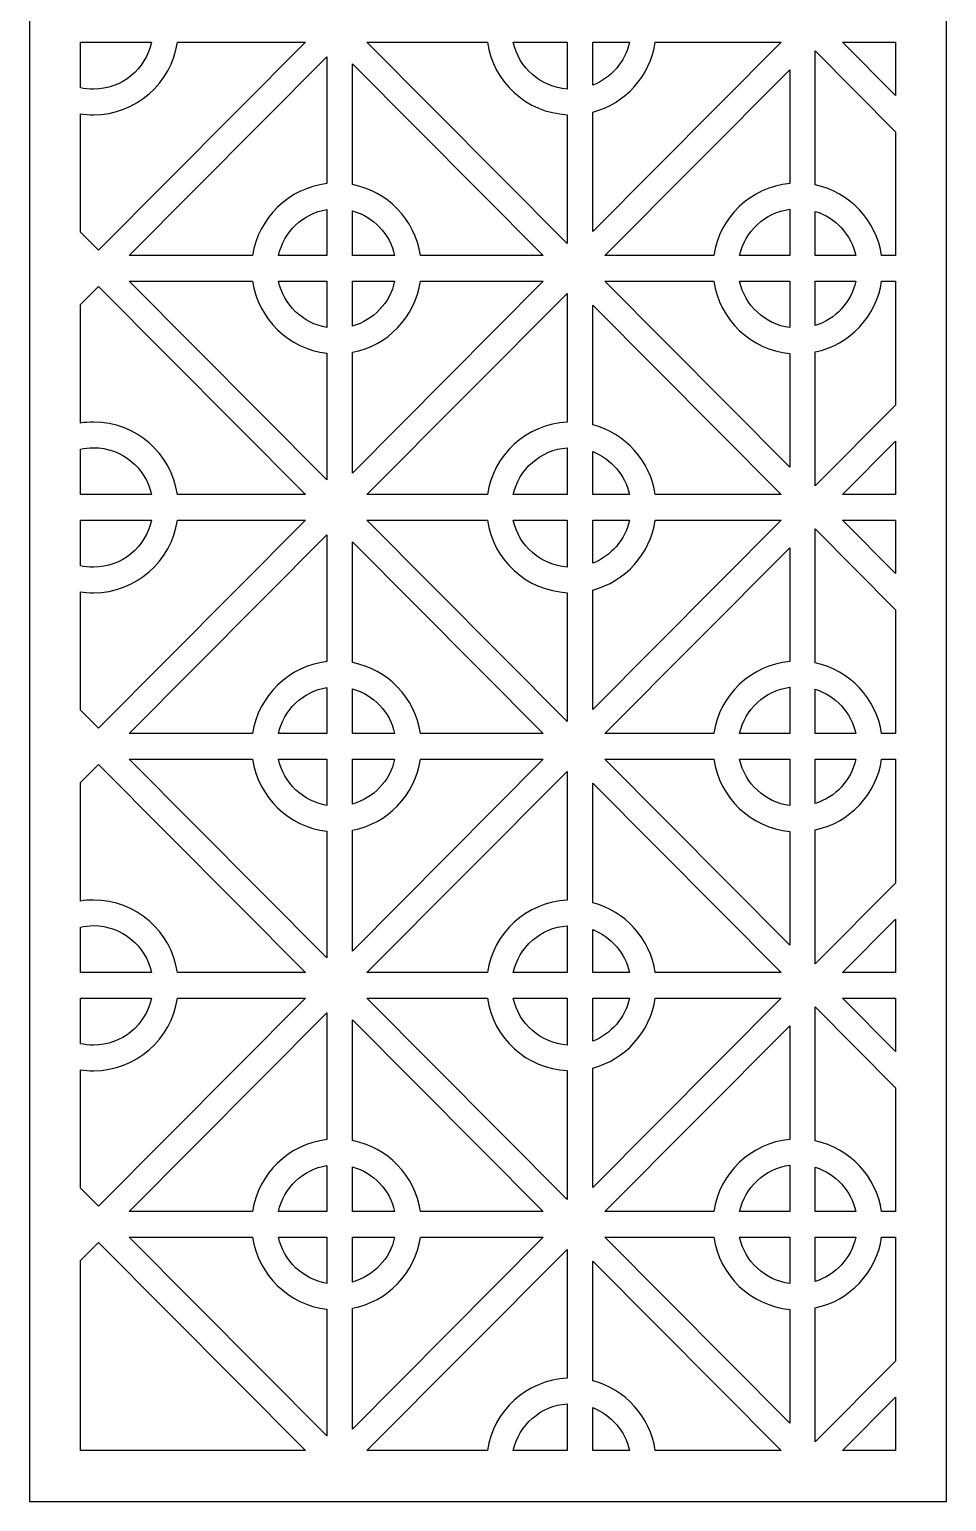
# Model space of a CAD drawing. Header units: centimetres. Extents: x -8.5 to 0.2, y -11.2 to 12.7.
# Drawn here: x -3.7 to 0.19, y -11.21 to -4.96 of the extents above; entities that cross this region are included whole.
import ezdxf

# ---------------------------------------------------------------- set-up
doc = ezdxf.new("R2010")
doc.units = ezdxf.units.CM
doc.header["$MEASUREMENT"] = 0
doc.layers.add('layer 1', color=7, linetype='Continuous')

msp = doc.modelspace()

# ---------------------------------------------------------------- linework, layer by layer
at = {"layer": 'layer 1', "color": 114}
for points, knots in [([(-3.70413, -11.21428), (-3.70413, -11.21428), (-3.70413, 12.68389), (-3.70413, 12.68389), (-3.70413, 12.68389), (-3.70413, 12.68389), (0.19466, 12.68389), (0.19466, 12.68389), (0.19466, 12.68389), (0.19466, 12.68389), (0.19466, -11.21428), (0.19466, -11.21428), (0.19466, -11.21428), (0.19466, -11.21428), (-3.70413, -11.21428), (-3.70413, -11.21428)], [0, 0, 0, 0, 0.2, 0.2, 0.2, 0.2, 0.4, 0.4, 0.4, 0.4, 0.6, 0.6, 0.6, 0.6, 1, 1, 1, 1]), ([(-3.18511, -5.01328), (-3.18511, -5.01328), (-3.48753, -5.01328), (-3.48753, -5.01328), (-3.48753, -5.01328), (-3.48753, -5.01328), (-3.48753, -5.20656), (-3.48753, -5.20656), (-3.48753, -5.20656), (-3.46965, -5.2106), (-3.45106, -5.21273), (-3.43198, -5.21273), (-3.43198, -5.21273), (-3.31103, -5.21273), (-3.20991, -5.12732), (-3.18511, -5.01328)], [0, 0, 0, 0, 0.2, 0.2, 0.2, 0.2, 0.4, 0.4, 0.4, 0.4, 0.6, 0.6, 0.6, 0.6, 1, 1, 1, 1]), ([(-3.48753, -5.82058), (-3.48753, -5.82058), (-3.41104, -5.89743), (-3.41104, -5.89743), (-3.41104, -5.89743), (-3.41104, -5.89743), (-2.5309, -5.01328), (-2.5309, -5.01328), (-2.5309, -5.01328), (-2.5309, -5.01328), (-3.07502, -5.01328), (-3.07502, -5.01328), (-3.07502, -5.01328), (-3.10116, -5.18773), (-3.25104, -5.32153), (-3.43198, -5.32153), (-3.43198, -5.32153), (-3.45087, -5.32153), (-3.46942, -5.32007), (-3.48753, -5.31726), (-3.48753, -5.31726), (-3.48753, -5.31726), (-3.48753, -5.82058), (-3.48753, -5.82058)], [0, 0, 0, 0, 0.1428571, 0.1428571, 0.1428571, 0.1428571, 0.2857143, 0.2857143, 0.2857143, 0.2857143, 0.4285714, 0.4285714, 0.4285714, 0.4285714, 0.5714286, 0.5714286, 0.5714286, 0.5714286, 0.7142857, 0.7142857, 0.7142857, 0.7142857, 1, 1, 1, 1]), ([(-1.75745, -5.01328), (-1.75745, -5.01328), (-2.26923, -5.01328), (-2.26923, -5.01328), (-2.26923, -5.01328), (-2.26923, -5.01328), (-1.41796, -5.86845), (-1.41796, -5.86845), (-1.41796, -5.86845), (-1.41796, -5.86845), (-1.41796, -5.3211), (-1.41796, -5.3211), (-1.41796, -5.3211), (-1.591, -5.31282), (-1.73216, -5.18209), (-1.75745, -5.01328)], [0, 0, 0, 0, 0.2, 0.2, 0.2, 0.2, 0.4, 0.4, 0.4, 0.4, 0.6, 0.6, 0.6, 0.6, 1, 1, 1, 1]), ([(-1.41796, -5.01328), (-1.41796, -5.01328), (-1.64736, -5.01328), (-1.64736, -5.01328), (-1.64736, -5.01328), (-1.62376, -5.12178), (-1.53108, -5.20436), (-1.41796, -5.21212), (-1.41796, -5.21212), (-1.41796, -5.21212), (-1.41796, -5.01328), (-1.41796, -5.01328)], [0, 0, 0, 0, 0.25, 0.25, 0.25, 0.25, 0.5, 0.5, 0.5, 0.5, 1, 1, 1, 1]), ([(-1.15363, -5.01328), (-1.15363, -5.01328), (-1.30966, -5.01328), (-1.30966, -5.01328), (-1.30966, -5.01328), (-1.30966, -5.01328), (-1.30966, -5.19582), (-1.30966, -5.19582), (-1.30966, -5.19582), (-1.23136, -5.16549), (-1.17186, -5.09713), (-1.15363, -5.01328)], [0, 0, 0, 0, 0.25, 0.25, 0.25, 0.25, 0.5, 0.5, 0.5, 0.5, 1, 1, 1, 1]), ([(-0.50897, -5.01328), (-0.50897, -5.01328), (-1.04354, -5.01328), (-1.04354, -5.01328), (-1.04354, -5.01328), (-1.06514, -5.15748), (-1.1713, -5.2739), (-1.30966, -5.30994), (-1.30966, -5.30994), (-1.30966, -5.30994), (-1.30966, -5.81762), (-1.30966, -5.81762), (-1.30966, -5.81762), (-1.30966, -5.81762), (-0.50897, -5.01328), (-0.50897, -5.01328)], [0, 0, 0, 0, 0.2, 0.2, 0.2, 0.2, 0.4, 0.4, 0.4, 0.4, 0.6, 0.6, 0.6, 0.6, 1, 1, 1, 1]), ([(-0.02194, -5.39353), (-0.02194, -5.39353), (-0.36357, -5.05034), (-0.36357, -5.05034), (-0.36357, -5.05034), (-0.36357, -5.05034), (-0.36357, -5.61955), (-0.36357, -5.61955), (-0.36357, -5.61955), (-0.21736, -5.65045), (-0.1037, -5.77024), (-0.08126, -5.92002), (-0.08126, -5.92002), (-0.08126, -5.92002), (-0.02194, -5.92002), (-0.02194, -5.92002), (-0.02194, -5.92002), (-0.02194, -5.92002), (-0.02194, -5.39353), (-0.02194, -5.39353)], [0, 0, 0, 0, 0.1666667, 0.1666667, 0.1666667, 0.1666667, 0.3333333, 0.3333333, 0.3333333, 0.3333333, 0.5, 0.5, 0.5, 0.5, 0.6666667, 0.6666667, 0.6666667, 0.6666667, 1, 1, 1, 1]), ([(-0.02194, -5.01328), (-0.02194, -5.01328), (-0.2473, -5.01328), (-0.2473, -5.01328), (-0.2473, -5.01328), (-0.2473, -5.01328), (-0.02194, -5.23967), (-0.02194, -5.23967), (-0.02194, -5.23967), (-0.02194, -5.23967), (-0.02194, -5.01328), (-0.02194, -5.01328)], [0, 0, 0, 0, 0.25, 0.25, 0.25, 0.25, 0.5, 0.5, 0.5, 0.5, 1, 1, 1, 1]), ([(-3.28036, -5.92002), (-3.28036, -5.92002), (-2.75537, -5.92002), (-2.75537, -5.92002), (-2.75537, -5.92002), (-2.73125, -5.75904), (-2.60176, -5.6327), (-2.43973, -5.61415), (-2.43973, -5.61415), (-2.43973, -5.61415), (-2.43973, -5.07555), (-2.43973, -5.07555), (-2.43973, -5.07555), (-2.43973, -5.07555), (-3.28036, -5.92002), (-3.28036, -5.92002)], [0, 0, 0, 0, 0.2, 0.2, 0.2, 0.2, 0.4, 0.4, 0.4, 0.4, 0.6, 0.6, 0.6, 0.6, 1, 1, 1, 1]), ([(-2.04146, -5.92002), (-2.04146, -5.92002), (-1.51978, -5.92002), (-1.51978, -5.92002), (-1.51978, -5.92002), (-1.51978, -5.92002), (-2.33143, -5.10465), (-2.33143, -5.10465), (-2.33143, -5.10465), (-2.33143, -5.10465), (-2.33143, -5.61803), (-2.33143, -5.61803), (-2.33143, -5.61803), (-2.18155, -5.64629), (-2.06429, -5.76763), (-2.04146, -5.92002)], [0, 0, 0, 0, 0.2, 0.2, 0.2, 0.2, 0.4, 0.4, 0.4, 0.4, 0.6, 0.6, 0.6, 0.6, 1, 1, 1, 1]), ([(-1.25843, -5.92002), (-1.25843, -5.92002), (-0.79517, -5.92002), (-0.79517, -5.92002), (-0.79517, -5.92002), (-0.77067, -5.75651), (-0.63746, -5.62874), (-0.47187, -5.61335), (-0.47187, -5.61335), (-0.47187, -5.61335), (-0.47187, -5.12986), (-0.47187, -5.12986), (-0.47187, -5.12986), (-0.47187, -5.12986), (-1.25843, -5.92002), (-1.25843, -5.92002)], [0, 0, 0, 0, 0.2, 0.2, 0.2, 0.2, 0.4, 0.4, 0.4, 0.4, 0.6, 0.6, 0.6, 0.6, 1, 1, 1, 1]), ([(-2.64528, -5.92002), (-2.64528, -5.92002), (-2.43973, -5.92002), (-2.43973, -5.92002), (-2.43973, -5.92002), (-2.43973, -5.92002), (-2.43973, -5.72396), (-2.43973, -5.72396), (-2.43973, -5.72396), (-2.54186, -5.74084), (-2.62336, -5.81924), (-2.64528, -5.92002)], [0, 0, 0, 0, 0.25, 0.25, 0.25, 0.25, 0.5, 0.5, 0.5, 0.5, 1, 1, 1, 1]), ([(-2.33143, -5.92002), (-2.33143, -5.92002), (-2.15155, -5.92002), (-2.15155, -5.92002), (-2.15155, -5.92002), (-2.1716, -5.82784), (-2.2415, -5.75439), (-2.33143, -5.7296), (-2.33143, -5.7296), (-2.33143, -5.7296), (-2.33143, -5.92002), (-2.33143, -5.92002)], [0, 0, 0, 0, 0.25, 0.25, 0.25, 0.25, 0.5, 0.5, 0.5, 0.5, 1, 1, 1, 1]), ([(-0.68507, -5.92002), (-0.68507, -5.92002), (-0.47187, -5.92002), (-0.47187, -5.92002), (-0.47187, -5.92002), (-0.47187, -5.92002), (-0.47187, -5.72281), (-0.47187, -5.72281), (-0.47187, -5.72281), (-0.57756, -5.73695), (-0.66262, -5.81674), (-0.68507, -5.92002)], [0, 0, 0, 0, 0.25, 0.25, 0.25, 0.25, 0.5, 0.5, 0.5, 0.5, 1, 1, 1, 1]), ([(-0.36357, -5.73183), (-0.36357, -5.73183), (-0.36357, -5.92002), (-0.36357, -5.92002), (-0.36357, -5.92002), (-0.36357, -5.92002), (-0.19135, -5.92002), (-0.19135, -5.92002), (-0.19135, -5.92002), (-0.21082, -5.83048), (-0.27733, -5.75859), (-0.36357, -5.73183)], [0, 0, 0, 0, 0.25, 0.25, 0.25, 0.25, 0.5, 0.5, 0.5, 0.5, 1, 1, 1, 1]), ([(-3.07502, -6.93555), (-3.07502, -6.93555), (-2.53079, -6.93555), (-2.53079, -6.93555), (-2.53079, -6.93555), (-2.53079, -6.93555), (-3.41104, -6.05129), (-3.41104, -6.05129), (-3.41104, -6.05129), (-3.41104, -6.05129), (-3.48753, -6.12813), (-3.48753, -6.12813), (-3.48753, -6.12813), (-3.48753, -6.12813), (-3.48753, -6.63157), (-3.48753, -6.63157), (-3.48753, -6.63157), (-3.46942, -6.62876), (-3.45087, -6.6273), (-3.43198, -6.6273), (-3.43198, -6.6273), (-3.25104, -6.6273), (-3.10116, -6.7611), (-3.07502, -6.93555)], [0, 0, 0, 0, 0.1428571, 0.1428571, 0.1428571, 0.1428571, 0.2857143, 0.2857143, 0.2857143, 0.2857143, 0.4285714, 0.4285714, 0.4285714, 0.4285714, 0.5714286, 0.5714286, 0.5714286, 0.5714286, 0.7142857, 0.7142857, 0.7142857, 0.7142857, 1, 1, 1, 1]), ([(-2.75537, -6.02881), (-2.75537, -6.02881), (-3.28025, -6.02881), (-3.28025, -6.02881), (-3.28025, -6.02881), (-3.28025, -6.02881), (-2.43973, -6.87317), (-2.43973, -6.87317), (-2.43973, -6.87317), (-2.43973, -6.87317), (-2.43973, -6.33468), (-2.43973, -6.33468), (-2.43973, -6.33468), (-2.60176, -6.31613), (-2.73125, -6.18979), (-2.75537, -6.02881)], [0, 0, 0, 0, 0.2, 0.2, 0.2, 0.2, 0.4, 0.4, 0.4, 0.4, 0.6, 0.6, 0.6, 0.6, 1, 1, 1, 1]), ([(-2.43973, -6.02881), (-2.43973, -6.02881), (-2.64528, -6.02881), (-2.64528, -6.02881), (-2.64528, -6.02881), (-2.62336, -6.12959), (-2.54186, -6.20799), (-2.43973, -6.22487), (-2.43973, -6.22487), (-2.43973, -6.22487), (-2.43973, -6.02881), (-2.43973, -6.02881)], [0, 0, 0, 0, 0.25, 0.25, 0.25, 0.25, 0.5, 0.5, 0.5, 0.5, 1, 1, 1, 1]), ([(-2.15155, -6.02881), (-2.15155, -6.02881), (-2.33143, -6.02881), (-2.33143, -6.02881), (-2.33143, -6.02881), (-2.33143, -6.02881), (-2.33143, -6.21923), (-2.33143, -6.21923), (-2.33143, -6.21923), (-2.2415, -6.19445), (-2.1716, -6.12099), (-2.15155, -6.02881)], [0, 0, 0, 0, 0.25, 0.25, 0.25, 0.25, 0.5, 0.5, 0.5, 0.5, 1, 1, 1, 1]), ([(-1.51989, -6.02881), (-1.51989, -6.02881), (-2.04146, -6.02881), (-2.04146, -6.02881), (-2.04146, -6.02881), (-2.06429, -6.1812), (-2.18155, -6.30254), (-2.33143, -6.33081), (-2.33143, -6.33081), (-2.33143, -6.33081), (-2.33143, -6.84406), (-2.33143, -6.84406), (-2.33143, -6.84406), (-2.33143, -6.84406), (-1.51989, -6.02881), (-1.51989, -6.02881)], [0, 0, 0, 0, 0.2, 0.2, 0.2, 0.2, 0.4, 0.4, 0.4, 0.4, 0.6, 0.6, 0.6, 0.6, 1, 1, 1, 1]), ([(-0.79517, -6.02881), (-0.79517, -6.02881), (-1.25832, -6.02881), (-1.25832, -6.02881), (-1.25832, -6.02881), (-1.25832, -6.02881), (-0.47187, -6.81886), (-0.47187, -6.81886), (-0.47187, -6.81886), (-0.47187, -6.81886), (-0.47187, -6.33548), (-0.47187, -6.33548), (-0.47187, -6.33548), (-0.63746, -6.32009), (-0.77067, -6.19232), (-0.79517, -6.02881)], [0, 0, 0, 0, 0.2, 0.2, 0.2, 0.2, 0.4, 0.4, 0.4, 0.4, 0.6, 0.6, 0.6, 0.6, 1, 1, 1, 1]), ([(-0.47187, -6.02881), (-0.47187, -6.02881), (-0.68508, -6.02881), (-0.68508, -6.02881), (-0.68508, -6.02881), (-0.66262, -6.13209), (-0.57756, -6.21188), (-0.47187, -6.22602), (-0.47187, -6.22602), (-0.47187, -6.22602), (-0.47187, -6.02881), (-0.47187, -6.02881)], [0, 0, 0, 0, 0.25, 0.25, 0.25, 0.25, 0.5, 0.5, 0.5, 0.5, 1, 1, 1, 1]), ([(-0.19135, -6.02881), (-0.19135, -6.02881), (-0.36357, -6.02881), (-0.36357, -6.02881), (-0.36357, -6.02881), (-0.36357, -6.02881), (-0.36357, -6.217), (-0.36357, -6.217), (-0.36357, -6.217), (-0.27734, -6.19024), (-0.21082, -6.11835), (-0.19135, -6.02881)], [0, 0, 0, 0, 0.25, 0.25, 0.25, 0.25, 0.5, 0.5, 0.5, 0.5, 1, 1, 1, 1]), ([(-0.02194, -6.02881), (-0.02194, -6.02881), (-0.08126, -6.02881), (-0.08126, -6.02881), (-0.08126, -6.02881), (-0.1037, -6.17859), (-0.21736, -6.29838), (-0.36357, -6.32928), (-0.36357, -6.32928), (-0.36357, -6.32928), (-0.36357, -6.89837), (-0.36357, -6.89837), (-0.36357, -6.89837), (-0.36357, -6.89837), (-0.02194, -6.55518), (-0.02194, -6.55518), (-0.02194, -6.55518), (-0.02194, -6.55518), (-0.02194, -6.02881), (-0.02194, -6.02881)], [0, 0, 0, 0, 0.1666667, 0.1666667, 0.1666667, 0.1666667, 0.3333333, 0.3333333, 0.3333333, 0.3333333, 0.5, 0.5, 0.5, 0.5, 0.6666667, 0.6666667, 0.6666667, 0.6666667, 1, 1, 1, 1]), ([(-2.26935, -6.93555), (-2.26935, -6.93555), (-1.75745, -6.93555), (-1.75745, -6.93555), (-1.75745, -6.93555), (-1.73216, -6.76674), (-1.591, -6.63601), (-1.41796, -6.62773), (-1.41796, -6.62773), (-1.41796, -6.62773), (-1.41796, -6.08027), (-1.41796, -6.08027), (-1.41796, -6.08027), (-1.41796, -6.08027), (-2.26935, -6.93555), (-2.26935, -6.93555)], [0, 0, 0, 0, 0.2, 0.2, 0.2, 0.2, 0.4, 0.4, 0.4, 0.4, 0.6, 0.6, 0.6, 0.6, 1, 1, 1, 1]), ([(-1.04354, -6.93555), (-1.04354, -6.93555), (-0.50886, -6.93555), (-0.50886, -6.93555), (-0.50886, -6.93555), (-0.50886, -6.93555), (-1.30966, -6.1311), (-1.30966, -6.1311), (-1.30966, -6.1311), (-1.30966, -6.1311), (-1.30966, -6.63889), (-1.30966, -6.63889), (-1.30966, -6.63889), (-1.1713, -6.67493), (-1.06514, -6.79135), (-1.04354, -6.93555)], [0, 0, 0, 0, 0.2, 0.2, 0.2, 0.2, 0.4, 0.4, 0.4, 0.4, 0.6, 0.6, 0.6, 0.6, 1, 1, 1, 1]), ([(-3.48753, -6.93555), (-3.48753, -6.93555), (-3.18511, -6.93555), (-3.18511, -6.93555), (-3.18511, -6.93555), (-3.20991, -6.82151), (-3.31103, -6.73609), (-3.43198, -6.73609), (-3.43198, -6.73609), (-3.45106, -6.73609), (-3.46965, -6.73824), (-3.48753, -6.74227), (-3.48753, -6.74227), (-3.48753, -6.74227), (-3.48753, -6.93555), (-3.48753, -6.93555)], [0, 0, 0, 0, 0.2, 0.2, 0.2, 0.2, 0.4, 0.4, 0.4, 0.4, 0.6, 0.6, 0.6, 0.6, 1, 1, 1, 1]), ([(-1.64736, -6.93555), (-1.64736, -6.93555), (-1.41796, -6.93555), (-1.41796, -6.93555), (-1.41796, -6.93555), (-1.41796, -6.93555), (-1.41796, -6.73671), (-1.41796, -6.73671), (-1.41796, -6.73671), (-1.53108, -6.74447), (-1.62376, -6.82704), (-1.64736, -6.93555)], [0, 0, 0, 0, 0.25, 0.25, 0.25, 0.25, 0.5, 0.5, 0.5, 0.5, 1, 1, 1, 1]), ([(-1.30966, -6.93555), (-1.30966, -6.93555), (-1.15363, -6.93555), (-1.15363, -6.93555), (-1.15363, -6.93555), (-1.17187, -6.8517), (-1.23136, -6.78334), (-1.30966, -6.75301), (-1.30966, -6.75301), (-1.30966, -6.75301), (-1.30966, -6.93555), (-1.30966, -6.93555)], [0, 0, 0, 0, 0.25, 0.25, 0.25, 0.25, 0.5, 0.5, 0.5, 0.5, 1, 1, 1, 1]), ([(-0.02194, -6.70904), (-0.02194, -6.70904), (-0.24741, -6.93555), (-0.24741, -6.93555), (-0.24741, -6.93555), (-0.24741, -6.93555), (-0.02194, -6.93555), (-0.02194, -6.93555), (-0.02194, -6.93555), (-0.02194, -6.93555), (-0.02194, -6.70904), (-0.02194, -6.70904)], [0, 0, 0, 0, 0.25, 0.25, 0.25, 0.25, 0.5, 0.5, 0.5, 0.5, 1, 1, 1, 1]), ([(-3.18511, -7.04434), (-3.18511, -7.04434), (-3.48753, -7.04434), (-3.48753, -7.04434), (-3.48753, -7.04434), (-3.48753, -7.04434), (-3.48753, -7.23763), (-3.48753, -7.23763), (-3.48753, -7.23763), (-3.46965, -7.24166), (-3.45106, -7.2438), (-3.43198, -7.2438), (-3.43198, -7.2438), (-3.31103, -7.2438), (-3.20991, -7.15839), (-3.18511, -7.04434)], [0, 0, 0, 0, 0.2, 0.2, 0.2, 0.2, 0.4, 0.4, 0.4, 0.4, 0.6, 0.6, 0.6, 0.6, 1, 1, 1, 1]), ([(-3.48753, -7.85175), (-3.48753, -7.85175), (-3.41104, -7.9286), (-3.41104, -7.9286), (-3.41104, -7.9286), (-3.41104, -7.9286), (-2.5308, -7.04434), (-2.5308, -7.04434), (-2.5308, -7.04434), (-2.5308, -7.04434), (-3.07502, -7.04434), (-3.07502, -7.04434), (-3.07502, -7.04434), (-3.10116, -7.2188), (-3.25104, -7.3526), (-3.43198, -7.3526), (-3.43198, -7.3526), (-3.45087, -7.3526), (-3.46942, -7.35114), (-3.48753, -7.34832), (-3.48753, -7.34832), (-3.48753, -7.34832), (-3.48753, -7.85175), (-3.48753, -7.85175)], [0, 0, 0, 0, 0.1428571, 0.1428571, 0.1428571, 0.1428571, 0.2857143, 0.2857143, 0.2857143, 0.2857143, 0.4285714, 0.4285714, 0.4285714, 0.4285714, 0.5714286, 0.5714286, 0.5714286, 0.5714286, 0.7142857, 0.7142857, 0.7142857, 0.7142857, 1, 1, 1, 1]), ([(-1.75745, -7.04434), (-1.75745, -7.04434), (-2.26934, -7.04434), (-2.26934, -7.04434), (-2.26934, -7.04434), (-2.26934, -7.04434), (-1.41796, -7.89961), (-1.41796, -7.89961), (-1.41796, -7.89961), (-1.41796, -7.89961), (-1.41796, -7.35217), (-1.41796, -7.35217), (-1.41796, -7.35217), (-1.591, -7.34388), (-1.73216, -7.21315), (-1.75745, -7.04434)], [0, 0, 0, 0, 0.2, 0.2, 0.2, 0.2, 0.4, 0.4, 0.4, 0.4, 0.6, 0.6, 0.6, 0.6, 1, 1, 1, 1]), ([(-1.41796, -7.04434), (-1.41796, -7.04434), (-1.64736, -7.04434), (-1.64736, -7.04434), (-1.64736, -7.04434), (-1.62376, -7.15285), (-1.53108, -7.23543), (-1.41796, -7.24319), (-1.41796, -7.24319), (-1.41796, -7.24319), (-1.41796, -7.04434), (-1.41796, -7.04434)], [0, 0, 0, 0, 0.25, 0.25, 0.25, 0.25, 0.5, 0.5, 0.5, 0.5, 1, 1, 1, 1]), ([(-1.15363, -7.04434), (-1.15363, -7.04434), (-1.30966, -7.04434), (-1.30966, -7.04434), (-1.30966, -7.04434), (-1.30966, -7.04434), (-1.30966, -7.22688), (-1.30966, -7.22688), (-1.30966, -7.22688), (-1.23136, -7.19656), (-1.17186, -7.12819), (-1.15363, -7.04434)], [0, 0, 0, 0, 0.25, 0.25, 0.25, 0.25, 0.5, 0.5, 0.5, 0.5, 1, 1, 1, 1]), ([(-0.50887, -7.04434), (-0.50887, -7.04434), (-1.04354, -7.04434), (-1.04354, -7.04434), (-1.04354, -7.04434), (-1.06514, -7.18855), (-1.1713, -7.30497), (-1.30966, -7.34101), (-1.30966, -7.34101), (-1.30966, -7.34101), (-1.30966, -7.84879), (-1.30966, -7.84879), (-1.30966, -7.84879), (-1.30966, -7.84879), (-0.50887, -7.04434), (-0.50887, -7.04434)], [0, 0, 0, 0, 0.2, 0.2, 0.2, 0.2, 0.4, 0.4, 0.4, 0.4, 0.6, 0.6, 0.6, 0.6, 1, 1, 1, 1]), ([(-0.02194, -7.04434), (-0.02194, -7.04434), (-0.2474, -7.04434), (-0.2474, -7.04434), (-0.2474, -7.04434), (-0.2474, -7.04434), (-0.02194, -7.27084), (-0.02194, -7.27084), (-0.02194, -7.27084), (-0.02194, -7.27084), (-0.02194, -7.04434), (-0.02194, -7.04434)], [0, 0, 0, 0, 0.25, 0.25, 0.25, 0.25, 0.5, 0.5, 0.5, 0.5, 1, 1, 1, 1]), ([(-3.28026, -7.95108), (-3.28026, -7.95108), (-2.75537, -7.95108), (-2.75537, -7.95108), (-2.75537, -7.95108), (-2.73125, -7.7901), (-2.60176, -7.66377), (-2.43973, -7.64521), (-2.43973, -7.64521), (-2.43973, -7.64521), (-2.43973, -7.10672), (-2.43973, -7.10672), (-2.43973, -7.10672), (-2.43973, -7.10672), (-3.28026, -7.95108), (-3.28026, -7.95108)], [0, 0, 0, 0, 0.2, 0.2, 0.2, 0.2, 0.4, 0.4, 0.4, 0.4, 0.6, 0.6, 0.6, 0.6, 1, 1, 1, 1]), ([(-0.02194, -7.4247), (-0.02194, -7.4247), (-0.36357, -7.08151), (-0.36357, -7.08151), (-0.36357, -7.08151), (-0.36357, -7.08151), (-0.36357, -7.65062), (-0.36357, -7.65062), (-0.36357, -7.65062), (-0.21736, -7.68151), (-0.1037, -7.80131), (-0.08126, -7.95108), (-0.08126, -7.95108), (-0.08126, -7.95108), (-0.02194, -7.95108), (-0.02194, -7.95108), (-0.02194, -7.95108), (-0.02194, -7.95108), (-0.02194, -7.4247), (-0.02194, -7.4247)], [0, 0, 0, 0, 0.1666667, 0.1666667, 0.1666667, 0.1666667, 0.3333333, 0.3333333, 0.3333333, 0.3333333, 0.5, 0.5, 0.5, 0.5, 0.6666667, 0.6666667, 0.6666667, 0.6666667, 1, 1, 1, 1]), ([(-2.04146, -7.95108), (-2.04146, -7.95108), (-1.51988, -7.95108), (-1.51988, -7.95108), (-1.51988, -7.95108), (-1.51988, -7.95108), (-2.33143, -7.13582), (-2.33143, -7.13582), (-2.33143, -7.13582), (-2.33143, -7.13582), (-2.33143, -7.64909), (-2.33143, -7.64909), (-2.33143, -7.64909), (-2.18155, -7.67736), (-2.06429, -7.7987), (-2.04146, -7.95108)], [0, 0, 0, 0, 0.2, 0.2, 0.2, 0.2, 0.4, 0.4, 0.4, 0.4, 0.6, 0.6, 0.6, 0.6, 1, 1, 1, 1]), ([(-1.25833, -7.95108), (-1.25833, -7.95108), (-0.79517, -7.95108), (-0.79517, -7.95108), (-0.79517, -7.95108), (-0.77067, -7.78757), (-0.63746, -7.6598), (-0.47187, -7.64441), (-0.47187, -7.64441), (-0.47187, -7.64441), (-0.47187, -7.16103), (-0.47187, -7.16103), (-0.47187, -7.16103), (-0.47187, -7.16103), (-1.25833, -7.95108), (-1.25833, -7.95108)], [0, 0, 0, 0, 0.2, 0.2, 0.2, 0.2, 0.4, 0.4, 0.4, 0.4, 0.6, 0.6, 0.6, 0.6, 1, 1, 1, 1]), ([(-2.64528, -7.95108), (-2.64528, -7.95108), (-2.43973, -7.95108), (-2.43973, -7.95108), (-2.43973, -7.95108), (-2.43973, -7.95108), (-2.43973, -7.75503), (-2.43973, -7.75503), (-2.43973, -7.75503), (-2.54186, -7.77191), (-2.62336, -7.85031), (-2.64528, -7.95108)], [0, 0, 0, 0, 0.25, 0.25, 0.25, 0.25, 0.5, 0.5, 0.5, 0.5, 1, 1, 1, 1]), ([(-0.68507, -7.95108), (-0.68507, -7.95108), (-0.47187, -7.95108), (-0.47187, -7.95108), (-0.47187, -7.95108), (-0.47187, -7.95108), (-0.47187, -7.75388), (-0.47187, -7.75388), (-0.47187, -7.75388), (-0.57756, -7.76801), (-0.66262, -7.8478), (-0.68507, -7.95108)], [0, 0, 0, 0, 0.25, 0.25, 0.25, 0.25, 0.5, 0.5, 0.5, 0.5, 1, 1, 1, 1]), ([(-2.33143, -7.95108), (-2.33143, -7.95108), (-2.15155, -7.95108), (-2.15155, -7.95108), (-2.15155, -7.95108), (-2.1716, -7.85891), (-2.2415, -7.78545), (-2.33143, -7.76067), (-2.33143, -7.76067), (-2.33143, -7.76067), (-2.33143, -7.95108), (-2.33143, -7.95108)], [0, 0, 0, 0, 0.25, 0.25, 0.25, 0.25, 0.5, 0.5, 0.5, 0.5, 1, 1, 1, 1]), ([(-0.36357, -7.7629), (-0.36357, -7.7629), (-0.36357, -7.95108), (-0.36357, -7.95108), (-0.36357, -7.95108), (-0.36357, -7.95108), (-0.19135, -7.95108), (-0.19135, -7.95108), (-0.19135, -7.95108), (-0.21082, -7.86154), (-0.27733, -7.78965), (-0.36357, -7.7629)], [0, 0, 0, 0, 0.25, 0.25, 0.25, 0.25, 0.5, 0.5, 0.5, 0.5, 1, 1, 1, 1]), ([(-2.75537, -8.05988), (-2.75537, -8.05988), (-3.28035, -8.05988), (-3.28035, -8.05988), (-3.28035, -8.05988), (-3.28035, -8.05988), (-2.43973, -8.90434), (-2.43973, -8.90434), (-2.43973, -8.90434), (-2.43973, -8.90434), (-2.43973, -8.36575), (-2.43973, -8.36575), (-2.43973, -8.36575), (-2.60176, -8.34719), (-2.73125, -8.22086), (-2.75537, -8.05988)], [0, 0, 0, 0, 0.2, 0.2, 0.2, 0.2, 0.4, 0.4, 0.4, 0.4, 0.6, 0.6, 0.6, 0.6, 1, 1, 1, 1]), ([(-2.43973, -8.05988), (-2.43973, -8.05988), (-2.64528, -8.05988), (-2.64528, -8.05988), (-2.64528, -8.05988), (-2.62336, -8.16065), (-2.54186, -8.23905), (-2.43973, -8.25594), (-2.43973, -8.25594), (-2.43973, -8.25594), (-2.43973, -8.05988), (-2.43973, -8.05988)], [0, 0, 0, 0, 0.25, 0.25, 0.25, 0.25, 0.5, 0.5, 0.5, 0.5, 1, 1, 1, 1]), ([(-2.15155, -8.05988), (-2.15155, -8.05988), (-2.33143, -8.05988), (-2.33143, -8.05988), (-2.33143, -8.05988), (-2.33143, -8.05988), (-2.33143, -8.2503), (-2.33143, -8.2503), (-2.33143, -8.2503), (-2.2415, -8.22551), (-2.1716, -8.15205), (-2.15155, -8.05988)], [0, 0, 0, 0, 0.25, 0.25, 0.25, 0.25, 0.5, 0.5, 0.5, 0.5, 1, 1, 1, 1]), ([(-1.51979, -8.05988), (-1.51979, -8.05988), (-2.04146, -8.05988), (-2.04146, -8.05988), (-2.04146, -8.05988), (-2.06429, -8.21226), (-2.18155, -8.3336), (-2.33143, -8.36187), (-2.33143, -8.36187), (-2.33143, -8.36187), (-2.33143, -8.87523), (-2.33143, -8.87523), (-2.33143, -8.87523), (-2.33143, -8.87523), (-1.51979, -8.05988), (-1.51979, -8.05988)], [0, 0, 0, 0, 0.2, 0.2, 0.2, 0.2, 0.4, 0.4, 0.4, 0.4, 0.6, 0.6, 0.6, 0.6, 1, 1, 1, 1]), ([(-0.79517, -8.05988), (-0.79517, -8.05988), (-1.25842, -8.05988), (-1.25842, -8.05988), (-1.25842, -8.05988), (-1.25842, -8.05988), (-0.47187, -8.85003), (-0.47187, -8.85003), (-0.47187, -8.85003), (-0.47187, -8.85003), (-0.47187, -8.36655), (-0.47187, -8.36655), (-0.47187, -8.36655), (-0.63746, -8.35116), (-0.77067, -8.22339), (-0.79517, -8.05988)], [0, 0, 0, 0, 0.2, 0.2, 0.2, 0.2, 0.4, 0.4, 0.4, 0.4, 0.6, 0.6, 0.6, 0.6, 1, 1, 1, 1]), ([(-0.47187, -8.05988), (-0.47187, -8.05988), (-0.68508, -8.05988), (-0.68508, -8.05988), (-0.68508, -8.05988), (-0.66262, -8.16316), (-0.57756, -8.24295), (-0.47187, -8.25709), (-0.47187, -8.25709), (-0.47187, -8.25709), (-0.47187, -8.05988), (-0.47187, -8.05988)], [0, 0, 0, 0, 0.25, 0.25, 0.25, 0.25, 0.5, 0.5, 0.5, 0.5, 1, 1, 1, 1]), ([(-0.19135, -8.05988), (-0.19135, -8.05988), (-0.36357, -8.05988), (-0.36357, -8.05988), (-0.36357, -8.05988), (-0.36357, -8.05988), (-0.36357, -8.24807), (-0.36357, -8.24807), (-0.36357, -8.24807), (-0.27734, -8.22131), (-0.21082, -8.14942), (-0.19135, -8.05988)], [0, 0, 0, 0, 0.25, 0.25, 0.25, 0.25, 0.5, 0.5, 0.5, 0.5, 1, 1, 1, 1]), ([(-0.02194, -8.05988), (-0.02194, -8.05988), (-0.08126, -8.05988), (-0.08126, -8.05988), (-0.08126, -8.05988), (-0.1037, -8.20966), (-0.21736, -8.32945), (-0.36357, -8.36035), (-0.36357, -8.36035), (-0.36357, -8.36035), (-0.36357, -8.92954), (-0.36357, -8.92954), (-0.36357, -8.92954), (-0.36357, -8.92954), (-0.02194, -8.58635), (-0.02194, -8.58635), (-0.02194, -8.58635), (-0.02194, -8.58635), (-0.02194, -8.05988), (-0.02194, -8.05988)], [0, 0, 0, 0, 0.1666667, 0.1666667, 0.1666667, 0.1666667, 0.3333333, 0.3333333, 0.3333333, 0.3333333, 0.5, 0.5, 0.5, 0.5, 0.6666667, 0.6666667, 0.6666667, 0.6666667, 1, 1, 1, 1]), ([(-3.07502, -8.96662), (-3.07502, -8.96662), (-2.53089, -8.96662), (-2.53089, -8.96662), (-2.53089, -8.96662), (-2.53089, -8.96662), (-3.41104, -8.08245), (-3.41104, -8.08245), (-3.41104, -8.08245), (-3.41104, -8.08245), (-3.48753, -8.1593), (-3.48753, -8.1593), (-3.48753, -8.1593), (-3.48753, -8.1593), (-3.48753, -8.66264), (-3.48753, -8.66264), (-3.48753, -8.66264), (-3.46942, -8.65983), (-3.45087, -8.65836), (-3.43198, -8.65836), (-3.43198, -8.65836), (-3.25104, -8.65836), (-3.10116, -8.79216), (-3.07502, -8.96662)], [0, 0, 0, 0, 0.1428571, 0.1428571, 0.1428571, 0.1428571, 0.2857143, 0.2857143, 0.2857143, 0.2857143, 0.4285714, 0.4285714, 0.4285714, 0.4285714, 0.5714286, 0.5714286, 0.5714286, 0.5714286, 0.7142857, 0.7142857, 0.7142857, 0.7142857, 1, 1, 1, 1]), ([(-2.26925, -8.96662), (-2.26925, -8.96662), (-1.75745, -8.96662), (-1.75745, -8.96662), (-1.75745, -8.96662), (-1.73216, -8.79781), (-1.591, -8.66708), (-1.41796, -8.6588), (-1.41796, -8.6588), (-1.41796, -8.6588), (-1.41796, -8.11144), (-1.41796, -8.11144), (-1.41796, -8.11144), (-1.41796, -8.11144), (-2.26925, -8.96662), (-2.26925, -8.96662)], [0, 0, 0, 0, 0.2, 0.2, 0.2, 0.2, 0.4, 0.4, 0.4, 0.4, 0.6, 0.6, 0.6, 0.6, 1, 1, 1, 1]), ([(-1.04354, -8.96662), (-1.04354, -8.96662), (-0.50896, -8.96662), (-0.50896, -8.96662), (-0.50896, -8.96662), (-0.50896, -8.96662), (-1.30966, -8.16227), (-1.30966, -8.16227), (-1.30966, -8.16227), (-1.30966, -8.16227), (-1.30966, -8.66996), (-1.30966, -8.66996), (-1.30966, -8.66996), (-1.1713, -8.706), (-1.06514, -8.82241), (-1.04354, -8.96662)], [0, 0, 0, 0, 0.2, 0.2, 0.2, 0.2, 0.4, 0.4, 0.4, 0.4, 0.6, 0.6, 0.6, 0.6, 1, 1, 1, 1]), ([(-0.02194, -8.74021), (-0.02194, -8.74021), (-0.24731, -8.96662), (-0.24731, -8.96662), (-0.24731, -8.96662), (-0.24731, -8.96662), (-0.02194, -8.96662), (-0.02194, -8.96662), (-0.02194, -8.96662), (-0.02194, -8.96662), (-0.02194, -8.74021), (-0.02194, -8.74021)], [0, 0, 0, 0, 0.25, 0.25, 0.25, 0.25, 0.5, 0.5, 0.5, 0.5, 1, 1, 1, 1]), ([(-3.48753, -8.96662), (-3.48753, -8.96662), (-3.18511, -8.96662), (-3.18511, -8.96662), (-3.18511, -8.96662), (-3.20991, -8.85258), (-3.31103, -8.76716), (-3.43198, -8.76716), (-3.43198, -8.76716), (-3.45106, -8.76716), (-3.46965, -8.7693), (-3.48753, -8.77333), (-3.48753, -8.77333), (-3.48753, -8.77333), (-3.48753, -8.96662), (-3.48753, -8.96662)], [0, 0, 0, 0, 0.2, 0.2, 0.2, 0.2, 0.4, 0.4, 0.4, 0.4, 0.6, 0.6, 0.6, 0.6, 1, 1, 1, 1]), ([(-1.64736, -8.96662), (-1.64736, -8.96662), (-1.41796, -8.96662), (-1.41796, -8.96662), (-1.41796, -8.96662), (-1.41796, -8.96662), (-1.41796, -8.76778), (-1.41796, -8.76778), (-1.41796, -8.76778), (-1.53108, -8.77554), (-1.62376, -8.85811), (-1.64736, -8.96662)], [0, 0, 0, 0, 0.25, 0.25, 0.25, 0.25, 0.5, 0.5, 0.5, 0.5, 1, 1, 1, 1]), ([(-1.30966, -8.96662), (-1.30966, -8.96662), (-1.15363, -8.96662), (-1.15363, -8.96662), (-1.15363, -8.96662), (-1.17187, -8.88277), (-1.23136, -8.81441), (-1.30966, -8.78408), (-1.30966, -8.78408), (-1.30966, -8.78408), (-1.30966, -8.96662), (-1.30966, -8.96662)], [0, 0, 0, 0, 0.25, 0.25, 0.25, 0.25, 0.5, 0.5, 0.5, 0.5, 1, 1, 1, 1]), ([(-3.18511, -9.07541), (-3.18511, -9.07541), (-3.48753, -9.07541), (-3.48753, -9.07541), (-3.48753, -9.07541), (-3.48753, -9.07541), (-3.48753, -9.2687), (-3.48753, -9.2687), (-3.48753, -9.2687), (-3.46965, -9.27273), (-3.45106, -9.27487), (-3.43198, -9.27487), (-3.43198, -9.27487), (-3.31103, -9.27487), (-3.20991, -9.18945), (-3.18511, -9.07541)], [0, 0, 0, 0, 0.2, 0.2, 0.2, 0.2, 0.4, 0.4, 0.4, 0.4, 0.6, 0.6, 0.6, 0.6, 1, 1, 1, 1]), ([(-3.48753, -9.88292), (-3.48753, -9.88292), (-3.41104, -9.95976), (-3.41104, -9.95976), (-3.41104, -9.95976), (-3.41104, -9.95976), (-2.5307, -9.07541), (-2.5307, -9.07541), (-2.5307, -9.07541), (-2.5307, -9.07541), (-3.07502, -9.07541), (-3.07502, -9.07541), (-3.07502, -9.07541), (-3.10116, -9.24987), (-3.25104, -9.38366), (-3.43198, -9.38366), (-3.43198, -9.38366), (-3.45087, -9.38366), (-3.46942, -9.3822), (-3.48753, -9.37939), (-3.48753, -9.37939), (-3.48753, -9.37939), (-3.48753, -9.88292), (-3.48753, -9.88292)], [0, 0, 0, 0, 0.1428571, 0.1428571, 0.1428571, 0.1428571, 0.2857143, 0.2857143, 0.2857143, 0.2857143, 0.4285714, 0.4285714, 0.4285714, 0.4285714, 0.5714286, 0.5714286, 0.5714286, 0.5714286, 0.7142857, 0.7142857, 0.7142857, 0.7142857, 1, 1, 1, 1]), ([(-1.75745, -9.07541), (-1.75745, -9.07541), (-2.26944, -9.07541), (-2.26944, -9.07541), (-2.26944, -9.07541), (-2.26944, -9.07541), (-1.41796, -9.93078), (-1.41796, -9.93078), (-1.41796, -9.93078), (-1.41796, -9.93078), (-1.41796, -9.38323), (-1.41796, -9.38323), (-1.41796, -9.38323), (-1.591, -9.37495), (-1.73216, -9.24422), (-1.75745, -9.07541)], [0, 0, 0, 0, 0.2, 0.2, 0.2, 0.2, 0.4, 0.4, 0.4, 0.4, 0.6, 0.6, 0.6, 0.6, 1, 1, 1, 1]), ([(-1.41796, -9.07541), (-1.41796, -9.07541), (-1.64736, -9.07541), (-1.64736, -9.07541), (-1.64736, -9.07541), (-1.62376, -9.18392), (-1.53108, -9.26649), (-1.41796, -9.27425), (-1.41796, -9.27425), (-1.41796, -9.27425), (-1.41796, -9.07541), (-1.41796, -9.07541)], [0, 0, 0, 0, 0.25, 0.25, 0.25, 0.25, 0.5, 0.5, 0.5, 0.5, 1, 1, 1, 1]), ([(-1.15363, -9.07541), (-1.15363, -9.07541), (-1.30966, -9.07541), (-1.30966, -9.07541), (-1.30966, -9.07541), (-1.30966, -9.07541), (-1.30966, -9.25795), (-1.30966, -9.25795), (-1.30966, -9.25795), (-1.23136, -9.22762), (-1.17186, -9.15926), (-1.15363, -9.07541)], [0, 0, 0, 0, 0.25, 0.25, 0.25, 0.25, 0.5, 0.5, 0.5, 0.5, 1, 1, 1, 1]), ([(-0.50877, -9.07541), (-0.50877, -9.07541), (-1.04354, -9.07541), (-1.04354, -9.07541), (-1.04354, -9.07541), (-1.06514, -9.21962), (-1.1713, -9.33603), (-1.30966, -9.37207), (-1.30966, -9.37207), (-1.30966, -9.37207), (-1.30966, -9.87995), (-1.30966, -9.87995), (-1.30966, -9.87995), (-1.30966, -9.87995), (-0.50877, -9.07541), (-0.50877, -9.07541)], [0, 0, 0, 0, 0.2, 0.2, 0.2, 0.2, 0.4, 0.4, 0.4, 0.4, 0.6, 0.6, 0.6, 0.6, 1, 1, 1, 1]), ([(-0.02194, -9.45587), (-0.02194, -9.45587), (-0.36357, -9.11268), (-0.36357, -9.11268), (-0.36357, -9.11268), (-0.36357, -9.11268), (-0.36357, -9.68168), (-0.36357, -9.68168), (-0.36357, -9.68168), (-0.21736, -9.71258), (-0.1037, -9.83238), (-0.08126, -9.98215), (-0.08126, -9.98215), (-0.08126, -9.98215), (-0.02194, -9.98215), (-0.02194, -9.98215), (-0.02194, -9.98215), (-0.02194, -9.98215), (-0.02194, -9.45587), (-0.02194, -9.45587)], [0, 0, 0, 0, 0.1666667, 0.1666667, 0.1666667, 0.1666667, 0.3333333, 0.3333333, 0.3333333, 0.3333333, 0.5, 0.5, 0.5, 0.5, 0.6666667, 0.6666667, 0.6666667, 0.6666667, 1, 1, 1, 1]), ([(-0.02194, -9.07541), (-0.02194, -9.07541), (-0.2475, -9.07541), (-0.2475, -9.07541), (-0.2475, -9.07541), (-0.2475, -9.07541), (-0.02194, -9.30201), (-0.02194, -9.30201), (-0.02194, -9.30201), (-0.02194, -9.30201), (-0.02194, -9.07541), (-0.02194, -9.07541)], [0, 0, 0, 0, 0.25, 0.25, 0.25, 0.25, 0.5, 0.5, 0.5, 0.5, 1, 1, 1, 1]), ([(-2.75537, -9.98215), (-2.73125, -9.82117), (-2.60176, -9.69484), (-2.43973, -9.67628), (-2.43973, -9.67628), (-2.43973, -9.67628), (-2.43973, -9.13788), (-2.43973, -9.13788), (-2.43973, -9.13788), (-2.43973, -9.13788), (-3.28016, -9.98215), (-3.28016, -9.98215), (-3.28016, -9.98215), (-3.28016, -9.98215), (-2.75537, -9.98215), (-2.75537, -9.98215)], [0, 0, 0, 0, 0.2, 0.2, 0.2, 0.2, 0.4, 0.4, 0.4, 0.4, 0.6, 0.6, 0.6, 0.6, 1, 1, 1, 1]), ([(-2.33143, -9.68016), (-2.18155, -9.70843), (-2.06429, -9.82976), (-2.04146, -9.98215), (-2.04146, -9.98215), (-2.04146, -9.98215), (-1.51998, -9.98215), (-1.51998, -9.98215), (-1.51998, -9.98215), (-1.51998, -9.98215), (-2.33143, -9.16699), (-2.33143, -9.16699), (-2.33143, -9.16699), (-2.33143, -9.16699), (-2.33143, -9.68016), (-2.33143, -9.68016)], [0, 0, 0, 0, 0.2, 0.2, 0.2, 0.2, 0.4, 0.4, 0.4, 0.4, 0.6, 0.6, 0.6, 0.6, 1, 1, 1, 1]), ([(-1.25823, -9.98215), (-1.25823, -9.98215), (-0.79517, -9.98215), (-0.79517, -9.98215), (-0.79517, -9.98215), (-0.77067, -9.81864), (-0.63746, -9.69087), (-0.47187, -9.67548), (-0.47187, -9.67548), (-0.47187, -9.67548), (-0.47187, -9.19219), (-0.47187, -9.19219), (-0.47187, -9.19219), (-0.47187, -9.19219), (-1.25823, -9.98215), (-1.25823, -9.98215)], [0, 0, 0, 0, 0.2, 0.2, 0.2, 0.2, 0.4, 0.4, 0.4, 0.4, 0.6, 0.6, 0.6, 0.6, 1, 1, 1, 1]), ([(-2.64528, -9.98215), (-2.64528, -9.98215), (-2.43973, -9.98215), (-2.43973, -9.98215), (-2.43973, -9.98215), (-2.43973, -9.98215), (-2.43973, -9.78609), (-2.43973, -9.78609), (-2.43973, -9.78609), (-2.54186, -9.80298), (-2.62336, -9.88138), (-2.64528, -9.98215)], [0, 0, 0, 0, 0.25, 0.25, 0.25, 0.25, 0.5, 0.5, 0.5, 0.5, 1, 1, 1, 1]), ([(-2.33143, -9.98215), (-2.33143, -9.98215), (-2.15155, -9.98215), (-2.15155, -9.98215), (-2.15155, -9.98215), (-2.1716, -9.88998), (-2.2415, -9.81652), (-2.33143, -9.79173), (-2.33143, -9.79173), (-2.33143, -9.79173), (-2.33143, -9.98215), (-2.33143, -9.98215)], [0, 0, 0, 0, 0.25, 0.25, 0.25, 0.25, 0.5, 0.5, 0.5, 0.5, 1, 1, 1, 1]), ([(-0.68507, -9.98215), (-0.68507, -9.98215), (-0.47187, -9.98215), (-0.47187, -9.98215), (-0.47187, -9.98215), (-0.47187, -9.98215), (-0.47187, -9.78494), (-0.47187, -9.78494), (-0.47187, -9.78494), (-0.57756, -9.79908), (-0.66262, -9.87887), (-0.68507, -9.98215)], [0, 0, 0, 0, 0.25, 0.25, 0.25, 0.25, 0.5, 0.5, 0.5, 0.5, 1, 1, 1, 1]), ([(-0.36357, -9.79396), (-0.36357, -9.79396), (-0.36357, -9.98215), (-0.36357, -9.98215), (-0.36357, -9.98215), (-0.36357, -9.98215), (-0.19135, -9.98215), (-0.19135, -9.98215), (-0.19135, -9.98215), (-0.21082, -9.89261), (-0.27733, -9.82072), (-0.36357, -9.79396)], [0, 0, 0, 0, 0.25, 0.25, 0.25, 0.25, 0.5, 0.5, 0.5, 0.5, 1, 1, 1, 1]), ([(-3.48753, -10.99768), (-3.48753, -10.99768), (-2.531, -10.99768), (-2.531, -10.99768), (-2.531, -10.99768), (-2.531, -10.99768), (-3.41104, -10.11362), (-3.41104, -10.11362), (-3.41104, -10.11362), (-3.41104, -10.11362), (-3.48753, -10.19047), (-3.48753, -10.19047), (-3.48753, -10.19047), (-3.48753, -10.19047), (-3.48753, -10.99768), (-3.48753, -10.99768)], [0, 0, 0, 0, 0.2, 0.2, 0.2, 0.2, 0.4, 0.4, 0.4, 0.4, 0.6, 0.6, 0.6, 0.6, 1, 1, 1, 1]), ([(-2.43973, -10.39682), (-2.60176, -10.37826), (-2.73125, -10.25192), (-2.75537, -10.09094), (-2.75537, -10.09094), (-2.75537, -10.09094), (-3.28045, -10.09094), (-3.28045, -10.09094), (-3.28045, -10.09094), (-3.28045, -10.09094), (-2.43973, -10.9355), (-2.43973, -10.9355), (-2.43973, -10.9355), (-2.43973, -10.9355), (-2.43973, -10.39682), (-2.43973, -10.39682)], [0, 0, 0, 0, 0.2, 0.2, 0.2, 0.2, 0.4, 0.4, 0.4, 0.4, 0.6, 0.6, 0.6, 0.6, 1, 1, 1, 1]), ([(-2.43973, -10.09094), (-2.43973, -10.09094), (-2.64528, -10.09094), (-2.64528, -10.09094), (-2.64528, -10.09094), (-2.62336, -10.19172), (-2.54186, -10.27012), (-2.43973, -10.287), (-2.43973, -10.287), (-2.43973, -10.287), (-2.43973, -10.09094), (-2.43973, -10.09094)], [0, 0, 0, 0, 0.25, 0.25, 0.25, 0.25, 0.5, 0.5, 0.5, 0.5, 1, 1, 1, 1]), ([(-2.15155, -10.09094), (-2.15155, -10.09094), (-2.33143, -10.09094), (-2.33143, -10.09094), (-2.33143, -10.09094), (-2.33143, -10.09094), (-2.33143, -10.28136), (-2.33143, -10.28136), (-2.33143, -10.28136), (-2.2415, -10.25657), (-2.1716, -10.18312), (-2.15155, -10.09094)], [0, 0, 0, 0, 0.25, 0.25, 0.25, 0.25, 0.5, 0.5, 0.5, 0.5, 1, 1, 1, 1]), ([(-2.04146, -10.09094), (-2.06429, -10.24333), (-2.18155, -10.36467), (-2.33143, -10.39293), (-2.33143, -10.39293), (-2.33143, -10.39293), (-2.33143, -10.9064), (-2.33143, -10.9064), (-2.33143, -10.9064), (-2.33143, -10.9064), (-1.51969, -10.09094), (-1.51969, -10.09094), (-1.51969, -10.09094), (-1.51969, -10.09094), (-2.04146, -10.09094), (-2.04146, -10.09094)], [0, 0, 0, 0, 0.2, 0.2, 0.2, 0.2, 0.4, 0.4, 0.4, 0.4, 0.6, 0.6, 0.6, 0.6, 1, 1, 1, 1]), ([(-0.79517, -10.09094), (-0.79517, -10.09094), (-1.25852, -10.09094), (-1.25852, -10.09094), (-1.25852, -10.09094), (-1.25852, -10.09094), (-0.47187, -10.88119), (-0.47187, -10.88119), (-0.47187, -10.88119), (-0.47187, -10.88119), (-0.47187, -10.39761), (-0.47187, -10.39761), (-0.47187, -10.39761), (-0.63746, -10.38222), (-0.77067, -10.25446), (-0.79517, -10.09094)], [0, 0, 0, 0, 0.2, 0.2, 0.2, 0.2, 0.4, 0.4, 0.4, 0.4, 0.6, 0.6, 0.6, 0.6, 1, 1, 1, 1]), ([(-0.47187, -10.09094), (-0.47187, -10.09094), (-0.68507, -10.09094), (-0.68507, -10.09094), (-0.68507, -10.09094), (-0.66262, -10.19423), (-0.57756, -10.27401), (-0.47187, -10.28815), (-0.47187, -10.28815), (-0.47187, -10.28815), (-0.47187, -10.09094), (-0.47187, -10.09094)], [0, 0, 0, 0, 0.25, 0.25, 0.25, 0.25, 0.5, 0.5, 0.5, 0.5, 1, 1, 1, 1]), ([(-0.19135, -10.09094), (-0.19135, -10.09094), (-0.36357, -10.09094), (-0.36357, -10.09094), (-0.36357, -10.09094), (-0.36357, -10.09094), (-0.36357, -10.27913), (-0.36357, -10.27913), (-0.36357, -10.27913), (-0.27734, -10.25237), (-0.21082, -10.18048), (-0.19135, -10.09094)], [0, 0, 0, 0, 0.25, 0.25, 0.25, 0.25, 0.5, 0.5, 0.5, 0.5, 1, 1, 1, 1]), ([(-0.02194, -10.09094), (-0.02194, -10.09094), (-0.08126, -10.09094), (-0.08126, -10.09094), (-0.08126, -10.09094), (-0.1037, -10.24072), (-0.21736, -10.36051), (-0.36357, -10.39141), (-0.36357, -10.39141), (-0.36357, -10.39141), (-0.36357, -10.96071), (-0.36357, -10.96071), (-0.36357, -10.96071), (-0.36357, -10.96071), (-0.02194, -10.61752), (-0.02194, -10.61752), (-0.02194, -10.61752), (-0.02194, -10.61752), (-0.02194, -10.09094), (-0.02194, -10.09094)], [0, 0, 0, 0, 0.1666667, 0.1666667, 0.1666667, 0.1666667, 0.3333333, 0.3333333, 0.3333333, 0.3333333, 0.5, 0.5, 0.5, 0.5, 0.6666667, 0.6666667, 0.6666667, 0.6666667, 1, 1, 1, 1]), ([(-2.26914, -10.99768), (-2.26914, -10.99768), (-1.75745, -10.99768), (-1.75745, -10.99768), (-1.75745, -10.99768), (-1.73216, -10.82887), (-1.591, -10.69815), (-1.41796, -10.68986), (-1.41796, -10.68986), (-1.41796, -10.68986), (-1.41796, -10.14261), (-1.41796, -10.14261), (-1.41796, -10.14261), (-1.41796, -10.14261), (-2.26914, -10.99768), (-2.26914, -10.99768)], [0, 0, 0, 0, 0.2, 0.2, 0.2, 0.2, 0.4, 0.4, 0.4, 0.4, 0.6, 0.6, 0.6, 0.6, 1, 1, 1, 1]), ([(-1.04354, -10.99768), (-1.04354, -10.99768), (-0.50906, -10.99768), (-0.50906, -10.99768), (-0.50906, -10.99768), (-0.50906, -10.99768), (-1.30966, -10.19343), (-1.30966, -10.19343), (-1.30966, -10.19343), (-1.30966, -10.19343), (-1.30966, -10.70102), (-1.30966, -10.70102), (-1.30966, -10.70102), (-1.1713, -10.73706), (-1.06514, -10.85348), (-1.04354, -10.99768)], [0, 0, 0, 0, 0.2, 0.2, 0.2, 0.2, 0.4, 0.4, 0.4, 0.4, 0.6, 0.6, 0.6, 0.6, 1, 1, 1, 1]), ([(-1.64736, -10.99768), (-1.64736, -10.99768), (-1.41796, -10.99768), (-1.41796, -10.99768), (-1.41796, -10.99768), (-1.41796, -10.99768), (-1.41796, -10.79884), (-1.41796, -10.79884), (-1.41796, -10.79884), (-1.53108, -10.8066), (-1.62376, -10.88918), (-1.64736, -10.99768)], [0, 0, 0, 0, 0.25, 0.25, 0.25, 0.25, 0.5, 0.5, 0.5, 0.5, 1, 1, 1, 1]), ([(-1.30966, -10.99768), (-1.30966, -10.99768), (-1.15363, -10.99768), (-1.15363, -10.99768), (-1.15363, -10.99768), (-1.17186, -10.91383), (-1.23136, -10.84547), (-1.30966, -10.81514), (-1.30966, -10.81514), (-1.30966, -10.81514), (-1.30966, -10.99768), (-1.30966, -10.99768)], [0, 0, 0, 0, 0.25, 0.25, 0.25, 0.25, 0.5, 0.5, 0.5, 0.5, 1, 1, 1, 1]), ([(-0.02194, -10.77138), (-0.02194, -10.77138), (-0.24721, -10.99768), (-0.24721, -10.99768), (-0.24721, -10.99768), (-0.24721, -10.99768), (-0.02194, -10.99768), (-0.02194, -10.99768), (-0.02194, -10.99768), (-0.02194, -10.99768), (-0.02194, -10.77138), (-0.02194, -10.77138)], [0, 0, 0, 0, 0.25, 0.25, 0.25, 0.25, 0.5, 0.5, 0.5, 0.5, 1, 1, 1, 1])]:
    msp.add_open_spline(points, degree=3, knots=knots, dxfattribs=at)

doc.saveas('drawing.dxf')
